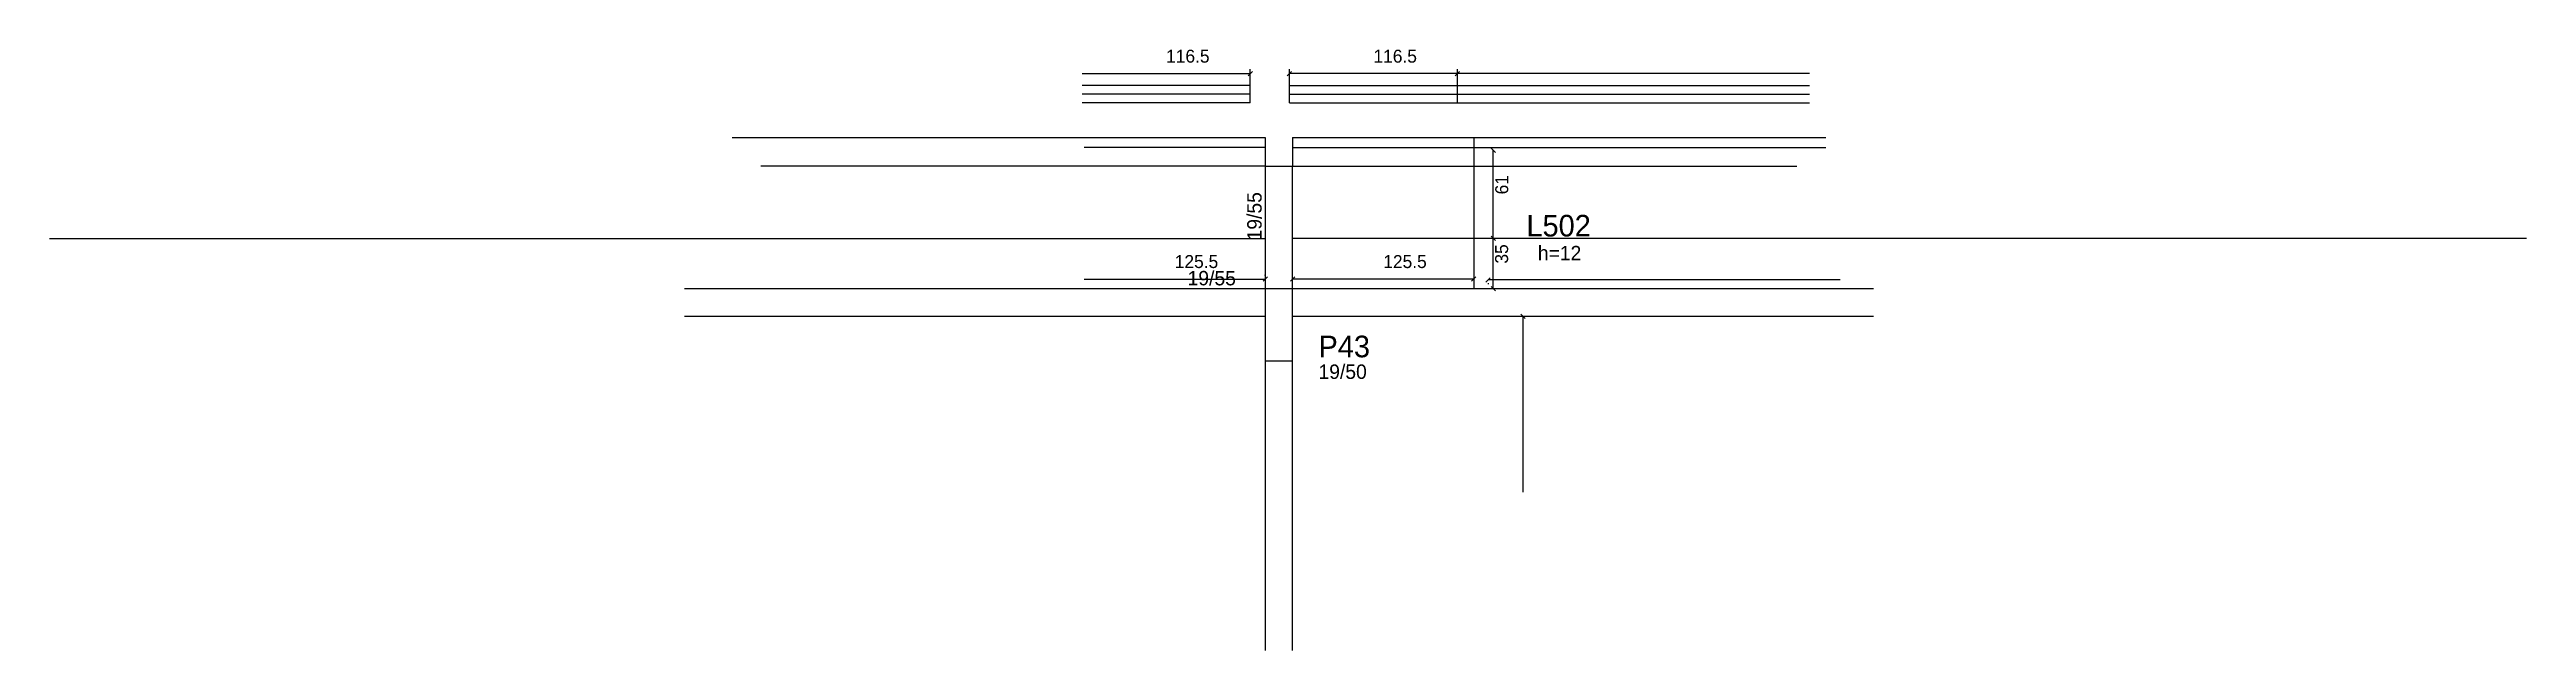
# Model space of a CAD drawing. Header units: metres. Extents: x 3627 to 5344, y 3266 to 3683.
import ezdxf

# ---------------------------------------------------------------- set-up
doc = ezdxf.new("R2010")
doc.units = ezdxf.units.M
for name, color, linetype in [('3', 7, 'Continuous'), ('4', 7, 'Continuous'), ('7', 7, 'Continuous'), ('COTA', 7, 'Continuous'), ('Painéis', 7, 'Continuous'), ('SARR_2.2x7', 7, 'Continuous')]:
    doc.layers.add(name, color=color, linetype=linetype)

msp = doc.modelspace()

# ---------------------------------------------------------------- linework, layer by layer
at = {"layer": '3', "color": 3, "lineweight": 25}
for p, q in [((4469.7, 3601.9), (4120.2, 3601.9)), ((4488.7, 3601.9), (4838.2, 3601.9))]:
    msp.add_line(p, q, dxfattribs=at)
for points in [[(4469.7, 3601.9), (4469.7, 3516.9)], [(4469.7, 3601.9), (4488.7, 3601.9)], [(4488.7, 3516.9), (4488.7, 3601.9)], [(4469.7, 3516.9), (4067.2, 3516.9)], [(4891.2, 3516.9), (4488.7, 3516.9)], [(4067.2, 3497.9), (4469.7, 3497.9)], [(4488.7, 3497.9), (4891.2, 3497.9)], [(4469.7, 3466.9), (4469.7, 3265.9)], [(4488.7, 3265.9), (4488.7, 3466.9)]]:
    msp.add_lwpolyline(points, dxfattribs=at)
at = {"layer": '7', "color": 7, "lineweight": 25}
msp.add_lwpolyline([(4469.7, 3466.9), (4488.7, 3466.9), (4488.7, 3516.9), (4469.7, 3516.9), (4469.7, 3466.9)], dxfattribs=at)
at = {"layer": 'COTA', "color": 4, "lineweight": 25}
for p, q in [((4342.8, 3666.2), (4459.3, 3666.2)), ((4459.3, 3651.5), (4459.3, 3669.2)), ((4486.4, 3651.5), (4486.4, 3669.2)), ((4602.9, 3666.2), (4486.4, 3666.2)), ((4602.9, 3651.5), (4602.9, 3669.2)), ((4602.9, 3651.5), (4602.9, 3669.2)), ((4846.9, 3666.2), (4602.9, 3666.2)), ((4627.7, 3551.9), (4627.7, 3612.9)), ((4627.7, 3516.9), (4627.7, 3551.9)), ((4344.2, 3523.7), (4469.7, 3523.7)), ((4469.7, 3526.1), (4469.7, 3526.7)), ((4488.7, 3526.1), (4488.7, 3526.7)), ((4614.2, 3523.7), (4488.7, 3523.7)), ((4868.1, 3523.1), (4624.1, 3523.1)), ((4624.1, 3520.7), (4624.1, 3520.1)), ((4648.3, 3497.9), (4648.3, 3375.9))]:
    msp.add_line(p, q, dxfattribs=at)
at = {"layer": 'COTA', "color": 0, "lineweight": 25}
for p, q in [((4457.8, 3664.7), (4460.8, 3667.7)), ((4487.9, 3667.7), (4484.9, 3664.7)), ((4604.4, 3667.7), (4601.4, 3664.7)), ((4601.4, 3664.7), (4604.4, 3667.7)), ((4629.2, 3611.4), (4626.2, 3614.4)), ((4629.2, 3550.4), (4626.2, 3553.4)), ((4626.2, 3553.4), (4629.2, 3550.4)), ((4468.2, 3522.2), (4471.2, 3525.2)), ((4490.2, 3525.2), (4487.2, 3522.2)), ((4612.7, 3522.2), (4615.7, 3525.2)), ((4625.6, 3524.6), (4622.6, 3521.6)), ((4626.2, 3518.4), (4629.2, 3515.4)), ((4649.8, 3496.4), (4646.8, 3499.4))]:
    msp.add_line(p, q, dxfattribs=at)
at = {"layer": 'Painéis', "color": 200, "lineweight": 25}
for p, q in [((4459.3, 3657.9), (4342.8, 3657.9)), ((4459.3, 3645.9), (4459.3, 3657.9)), ((4486.4, 3657.9), (4602.9, 3657.9)), ((4486.4, 3645.9), (4486.4, 3657.9)), ((4602.9, 3657.9), (4846.9, 3657.9)), ((4602.9, 3645.9), (4602.9, 3657.9)), ((4602.9, 3645.9), (4602.9, 3657.9)), ((4459.3, 3645.9), (4342.8, 3645.9)), ((4486.4, 3645.9), (4602.9, 3645.9)), ((4602.9, 3645.9), (4846.9, 3645.9)), ((4100.2, 3621.9), (4469.7, 3621.9)), ((4469.7, 3621.9), (4469.7, 3601.9)), ((4488.7, 3621.9), (4488.7, 3601.9)), ((4488.7, 3621.9), (4858.2, 3621.9)), ((4614.2, 3621.9), (4614.2, 3516.9)), ((3627.2, 3551.9), (4469.7, 3551.9)), ((5343.7, 3551.9), (4488.7, 3551.9))]:
    msp.add_line(p, q, dxfattribs=at)
at = {"layer": 'SARR_2.2x7', "color": 40, "lineweight": 25}
for p, q in [((4459.3, 3651.9), (4342.8, 3651.9)), ((4486.4, 3651.9), (4602.9, 3651.9)), ((4602.9, 3651.9), (4846.9, 3651.9)), ((4469.7, 3614.9), (4344.2, 3614.9)), ((4488.7, 3614.9), (4614.2, 3614.9)), ((4614.2, 3614.9), (4858.2, 3614.9))]:
    msp.add_line(p, q, dxfattribs=at)

# ---------------------------------------------------------------- texts
at = {"layer": '3', "color": 3, "lineweight": 25}
msp.add_text('19/55', height=10, rotation=90, dxfattribs=at).set_placement((4467.2, 3550.5))
for s, p in [('h=12', (4658.6, 3536.7)), ('19/55', (4415.9, 3519.3)), ('19/50', (4506.6, 3454.4))]:
    msp.add_text(s, height=10, dxfattribs=at).set_placement(p)
at = {"layer": '4', "color": 4, "lineweight": 25}
for s, p in [('L502', (4650.7, 3553.2)), ('P43', (4506.6, 3469.4))]:
    msp.add_text(s, height=15, dxfattribs=at).set_placement(p)
at = {"layer": 'COTA', "color": 240, "lineweight": 25}
for s, p in [('116.5', (4401, 3673.8)), ('116.5', (4544.7, 3673.8)), ('125.5', (4407, 3531.3)), ('125.5', (4551.5, 3531.3))]:
    msp.add_text(s, height=9, dxfattribs=at).set_placement(p)
for s, p in [('61', (4638.1, 3582.4)), ('35', (4638, 3534.4))]:
    msp.add_text(s, height=9, rotation=90, dxfattribs=at).set_placement(p)

doc.saveas('drawing.dxf')
